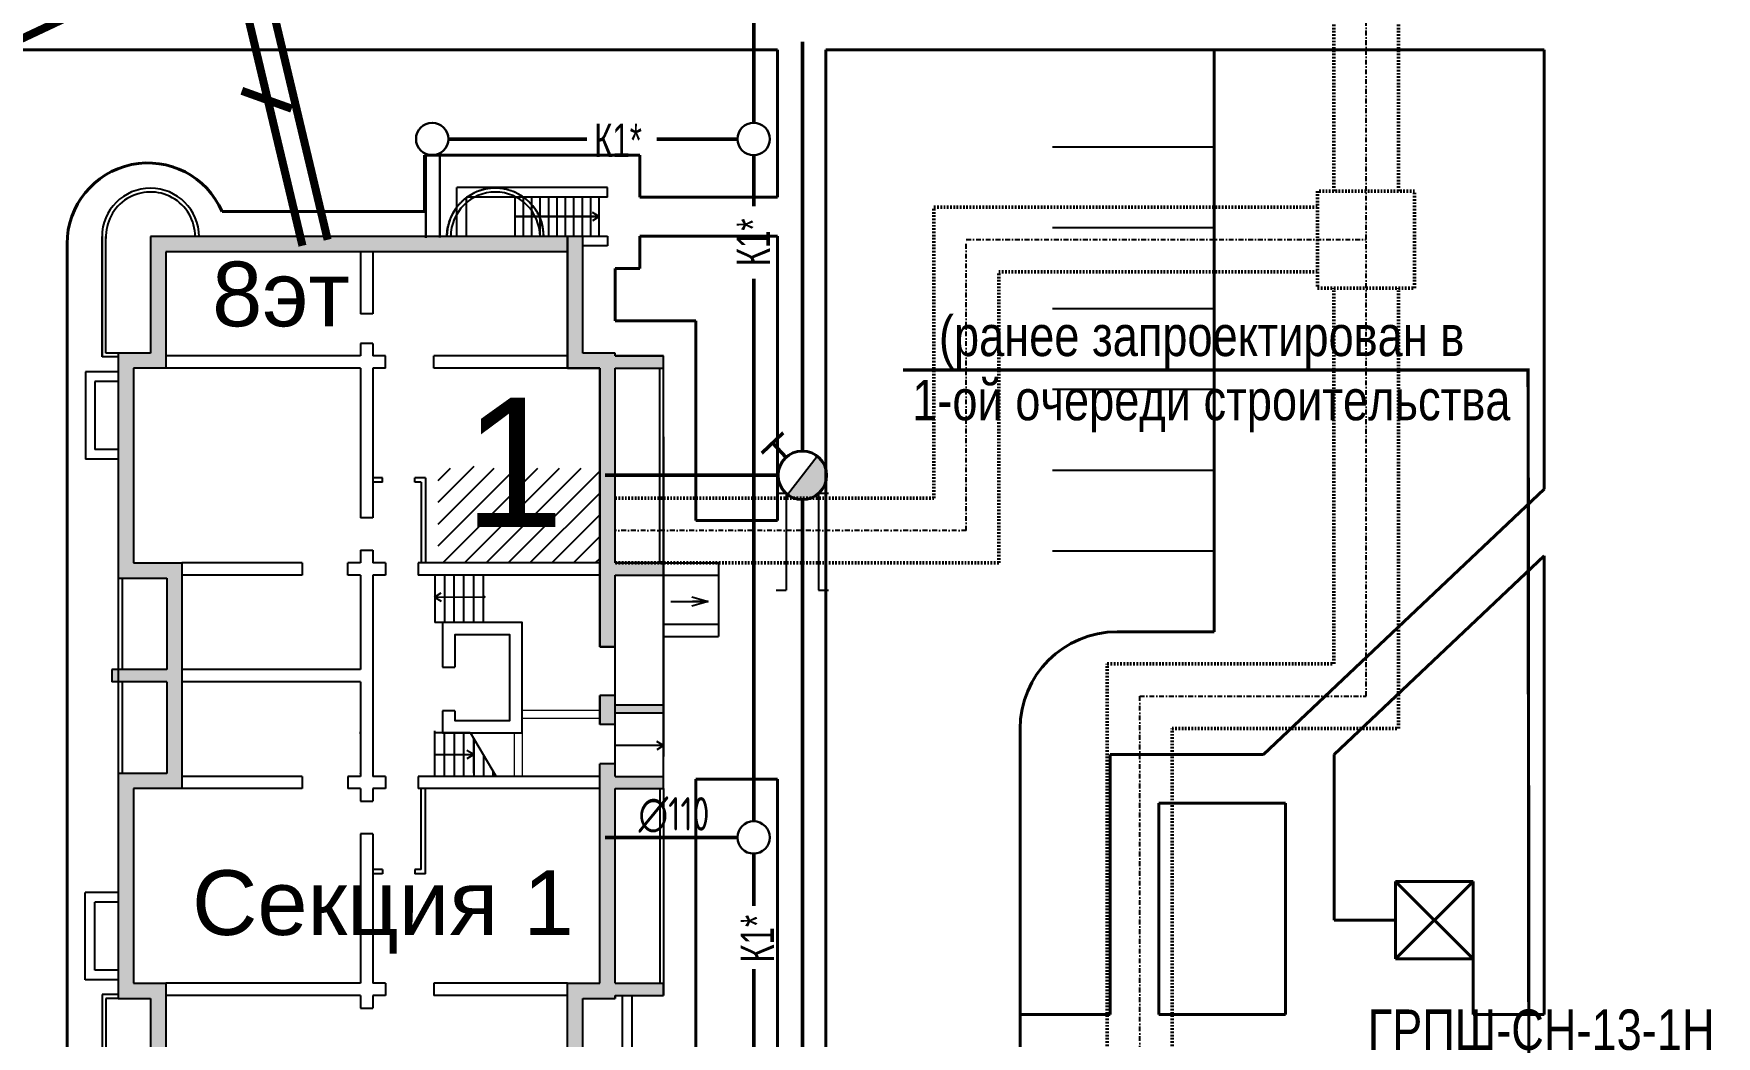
# Model space of a CAD drawing. Header units: millimetres. Extents: x 1819 to 103850, y 69161 to 132521.
# Drawn here: x 19460 to 29863, y 110574 to 116776 of the extents above; entities that cross this region are included whole.
import ezdxf

# ---------------------------------------------------------------- set-up
doc = ezdxf.new("R2010")
doc.units = ezdxf.units.MM
for name, pattern in [('DASHED', [0.75, 0.5, -0.25]), ('KL', [4, 2, -2]), ('PKP', [12, 6, -3, 0, -3])]:
    doc.linetypes.add(name, pattern=pattern)
for name, color, linetype in [('A3-05', 2, 'Continuous'), ('ГСН', 2, 'Continuous'), ('Картограмма', 104, 'Continuous'), ('ЛИНИЯ', 7, 'Continuous'), ('Покрытия', 13, 'Continuous'), ('СТЕНЫ', 7, 'Continuous'), ('СЪЕМКА', 46, 'Continuous'), ('ТС', 1, 'Continuous')]:
    doc.layers.add(name, color=color, linetype=linetype)
for name, color, linetype, lineweight in [('В1', 140, 'Continuous', 80), ('К1', 1, 'Continuous', 60), ('К2', 54, 'Continuous', 60)]:
    doc.layers.add(name, color=color, linetype=linetype, lineweight=lineweight)
doc.styles.add('20 RUSS', font='romans.shx', dxfattribs={"width": 0.7, "height": 200})
doc.styles.add('SPEC', font='RUSS.shx', dxfattribs={"width": 0.7})
doc.styles.get("Standard").update_dxf_attribs({"font": 'txt.shx', "width": 0.8})
doc.styles.add('ZAGOL', font='arial.ttf', dxfattribs={"width": 1.2})
doc.styles.add('СГЕНЕРИР_СТИЛЬ_3', font='arial.ttf')
doc.linetypes.add('oIo_LINE', pattern='A,2.5,-0.25,[133,ltypeshp.shx,S=0.1,R=0,X=-0.1,Y=0.3],-0.2,[130,ltypeshp.shx,S=0.5,R=-25,X=0,Y=0],-0.2,[133,ltypeshp.shx,S=0.1,R=0,X=-0.1,Y=-0.3],-0.25', length=3.4)
doc.linetypes.add('Provod_pr', pattern='A,15,-1.5,["/",Standard,S=2.5,R=0,X=-0.75,Y=-1.25],-1.5', length=18)
picture_1 = doc.add_image_def('image1.tif', size_in_pixel=(4134, 3602))

# ---------------------------------------------------------------- blocks, each defined once
blk = doc.blocks.new('A$C29CF4449')
at = {"layer": 'К1', "ltscale": 100}
h = blk.add_hatch(color=18, dxfattribs=at)
h.set_gradient(color2=(0, 0, 0), one_color=1, name='INVCYLINDER')
h.paths.add_polyline_path([(-92, -118, 0.625202), (150, 0, 0.230616), (92, 118)])
at = {"layer": 'В1', "lineweight": 40, "ltscale": 0.5}
blk.add_circle((0, 0), 150, dxfattribs=at)
at = {"layer": 'К1', "color": 0, "lineweight": 25, "ltscale": 100}
blk.add_line((-92, -118), (92, 118), dxfattribs=at)

msp = doc.modelspace()

# ---------------------------------------------------------------- hatches: boundary and pattern name
at = {"layer": 'СТЕНЫ', "linetype": 'Continuous'}
for points in [[(20282.61, 113408.38), (20282.61, 112842.38), (19942.61, 112842.38), (19942.61, 112766.38), (20282.61, 112766.38), (20282.61, 112200.38), (19982.61, 112200.38), (19982.61, 112106.38), (20376.61, 112106.38), (20376.61, 112278.38), (20376.61, 113502.38), (20076.61, 113502.38), (20076.61, 114706.38), (20276.61, 114706.38), (20276.61, 114878.38), (20276.61, 115426.38), (20894.95, 115426.38), (20894.95, 115520.38), (20182.61, 115520.38), (20182.61, 114800.38), (19982.61, 114800.38), (19982.61, 113408.38)], [(22760.61, 115426.38), (22760.61, 115520.38), (20894.95, 115520.38), (20894.95, 115426.38)], [(23054.61, 112984.38), (23054.61, 113426.38), (23354.61, 113428.38), (23354.61, 113502.38), (23054.61, 113502.38), (23054.61, 114706.38), (23354.61, 114706.38), (23354.61, 114782.38), (23054.61, 114782.38), (23054.61, 114800.38), (22854.61, 114800.38), (22854.61, 115520.38), (22760.61, 115520.38), (22760.61, 115426.38), (22760.61, 114706.38), (22960.61, 114706.38), (22960.61, 112984.38)], [(20276.61, 109386.38), (20276.61, 110582.38), (20276.61, 110902.38), (20076.61, 110902.38), (20076.61, 112106.38), (19982.61, 112106.38), (19982.61, 110808.38), (20182.61, 110808.38), (20182.61, 110182.38), (19882.61, 110182.38), (19882.61, 110106.38), (20182.61, 110106.38), (20182.61, 109480.38), (19982.61, 109480.38), (19982.61, 108088.38), (20282.61, 108088.38), (20282.61, 106880.38), (19982.61, 106880.38), (19982.61, 105488.38), (20182.61, 105488.38), (20182.61, 104768.38), (22854.61, 104768.38), (22854.61, 105488.38), (23054.61, 105488.38), (23054.61, 105506.38), (23354.61, 105506.38), (23354.61, 105582.38), (23054.61, 105582.38), (23054.61, 106786.38), (23354.61, 106786.38), (23354.61, 106862.38), (23054.61, 106862.38), (23054.61, 106940.38), (22960.61, 106940.38), (22960.61, 105582.38), (22760.61, 105582.38), (22760.61, 104862.38), (22280.61, 104862.38), (20276.61, 104862.38), (20276.61, 105262.38), (20276.61, 105582.38), (20076.61, 105582.38), (20076.61, 106786.38), (20103.61, 106786.38), (20376.61, 106786.38), (20376.61, 108010.38), (20376.61, 108182.38), (20255.61, 108182.38), (20076.61, 108182.38), (20076.61, 109386.38)]]:
    msp.add_hatch(color=244, dxfattribs=at).paths.add_polyline_path(points)
h = msp.add_hatch(color=244, dxfattribs=at)
h.paths.add_polyline_path([(22960.61, 109386.38), (22960.61, 107664.38), (23054.61, 107664.38), (23054.61, 108106.38), (23054.61, 109386.38), (23354.61, 109386.38), (23354.61, 109462.38), (23054.61, 109462.38), (23054.61, 109480.38), (22854.61, 109480.38), (22854.61, 110808.38), (23054.61, 110808.38), (23054.61, 110826.38), (23354.61, 110826.38), (23354.61, 110902.38), (23054.61, 110902.38), (23054.61, 112106.38), (23354.61, 112106.38), (23354.61, 112182.38), (23074.61, 112182.38), (23054.61, 112182.38), (23054.61, 112260.38), (22960.61, 112260.38), (22960.61, 110902.38), (22760.61, 110902.38), (22760.61, 109386.38)])
h.paths.add_polyline_path([(23354.61, 108106.38), (23354.61, 108182.38), (23054.61, 108182.38), (23054.61, 108106.38)], flags=17)
h.paths.add_polyline_path([(23354.61, 112574.38), (23354.61, 112624.38), (23054.61, 112624.38), (23054.61, 112574.38)])
h.paths.add_polyline_path([(23054.61, 112502.38), (23054.61, 112682.38), (22960.61, 112682.38), (22960.61, 112502.38)])
at = {"layer": 'ТС'}
h = msp.add_hatch(dxfattribs=at)
h.set_pattern_fill('ANSI31', color=256, scale=30, style=0)
h.set_pattern_definition([(45, (-852476.14, 1172171.73), (-67.351921, 67.351921), [])])
h.paths.add_polyline_path([(22960.61, 113870.38), (22960.61, 114089.24), (22263.16, 114089.24), (22263.16, 114101.1), (22063.5, 114101.1), (22063.5, 114089.24), (21960.71, 114089.24), (21960.71, 113502.38), (22960.61, 113502.38)])

# ---------------------------------------------------------------- linework, layer by layer
at = {"linetype": 'Provod_pr', "ltscale": 0.05}
msp.add_line((21121.96, 115464.27), (20679.92, 117323.74), dxfattribs=at)
at = {"linetype": 'oIo_LINE', "lineweight": 50, "ltscale": 20, "const_width": 50}
msp.add_lwpolyline([(20679.92, 117323.74), (21121.96, 115464.27)], dxfattribs=at)
at = {"layer": 'A3-05', "color": 7}
for p, q in [((20182.61, 115520.38), (20182.61, 114800.38)), ((22854.61, 115520.38), (20182.61, 115520.38)), ((22854.61, 114800.38), (22854.61, 115520.38)), ((20182.61, 114800.38), (19982.61, 114800.38)), ((19982.61, 114800.38), (19982.61, 113408.38)), ((23054.61, 114800.38), (22854.61, 114800.38))]:
    msp.add_line(p, q, dxfattribs=at)
at = {"layer": 'В1', "lineweight": 50, "ltscale": 20}
for p, q in [((24212.61, 114194.26), (24212.61, 116726.11)), ((23961.64, 114181.84), (24093.12, 114306.86)), ((24027.38, 114244.35), (24111.92, 114155.44)), ((24062.61, 114044.26), (22992.61, 114044.26)), ((24212.61, 108874.26), (24212.61, 113894.26))]:
    msp.add_line(p, q, dxfattribs=at)
at = {"layer": 'В1', "lineweight": 25, "ltscale": 20}
for p, q in [((24050.63, 113933.98), (24112.61, 113933.98)), ((24112.61, 113933.98), (24112.61, 113333.98)), ((24112.61, 113933.98), (24112.61, 113333.98)), ((24312.61, 113933.98), (24312.61, 113333.98)), ((24312.61, 113933.98), (24312.61, 113333.98)), ((24312.61, 113933.98), (24374.59, 113933.98)), ((24050.63, 113333.98), (24112.61, 113333.98)), ((24050.63, 113333.98), (24112.61, 113333.98)), ((24312.61, 113333.98), (24374.59, 113333.98)), ((24312.61, 113333.98), (24374.59, 113333.98))]:
    msp.add_line(p, q, dxfattribs=at)
at = {"layer": 'ГСН', "color": 3, "const_width": 20}
msp.add_lwpolyline([(28704.41, 110229.65), (28699.57, 114695.59), (24833.86, 114695.59)], dxfattribs=at)
at = {"layer": 'К2', "lineweight": 50, "ltscale": 20}
for p, q in [((23912.61, 116224.37), (23912.61, 119778.52)), ((22023.94, 116124.38), (22880.08, 116124.38)), ((23312.02, 116124.38), (23811.2, 116124.38)), ((23912.61, 115709.21), (23912.61, 116024.39)), ((23912.61, 114128.21), (23912.61, 115259.66)), ((23912.61, 111904.37), (23912.61, 114128.21)), ((23811.2, 111804.38), (22992.61, 111804.38)), ((23912.61, 111382.49), (23912.61, 111704.39)), ((23912.61, 108650.65), (23912.61, 110990.57))]:
    msp.add_line(p, q, dxfattribs=at)
at = {"layer": 'К2', "lineweight": 30, "ltscale": 20}
for p, q in [((21884.25, 116032.6), (21884.25, 115512.9)), ((21971.46, 116036.39), (21971.46, 115514.64))]:
    msp.add_line(p, q, dxfattribs=at)
for centre in [(21923.94, 116124.38), (23911.2, 116124.38), (23911.2, 111804.38)]:
    msp.add_circle(centre, 100, dxfattribs=at)
at = {"layer": 'Картограмма', "color": 22}
for p, q in [((23558.67, 116676.38), (23603.33, 116676.38)), ((24358.76, 116176.38), (24358.76, 113996.49)), ((23558.67, 115764.38), (23603.33, 115764.38)), ((23558.67, 115764.38), (23603.33, 115764.38)), ((23558.67, 115524.38), (23603.33, 115524.38)), ((23558.67, 115524.38), (23603.33, 115524.38)), ((23354.61, 114282.38), (23354.61, 112305.02)), ((23554.61, 114264.01), (23554.61, 114296.49)), ((24058.67, 114264.01), (24058.67, 114296.49)), ((24058.67, 114264.01), (24058.67, 114296.49)), ((24358.76, 114258.38), (24358.76, 112305.02)), ((24358.76, 114258.38), (24358.76, 112305.02)), ((24054.61, 113764.01), (23903.33, 113764.01)), ((19982.61, 112908.38), (19982.61, 111659.75)), ((25558.76, 111976.38), (25558.76, 112305.02)), ((25558.76, 111976.38), (25558.76, 112305.02)), ((24054.61, 112164.38), (23960.76, 112164.38))]:
    msp.add_line(p, q, dxfattribs=at)
at = {"layer": 'ЛИНИЯ', "lineweight": 40}
for p, q in [((24058.67, 116676.38), (18867.76, 116676.38)), ((24058.67, 116676.38), (24058.67, 115764.38)), ((24358.76, 114758.38), (24358.76, 116676.38)), ((28798.14, 116676.38), (24358.76, 116676.38)), ((26758.76, 113076.38), (26758.76, 116676.38)), ((28798.14, 113958.57), (28798.14, 116676.38)), ((21876.61, 115676.38), (21876.61, 116024.38)), ((21876.61, 116024.38), (23208.61, 116024.38)), ((23208.61, 116024.38), (23208.61, 115764.38)), ((24358.76, 104768.38), (24358.76, 116076.38)), ((23208.61, 115764.38), (24058.67, 115764.38)), ((20625.01, 115676.38), (21876.61, 115676.38)), ((23208.61, 115524.38), (24058.67, 115524.38)), ((23208.61, 115524.38), (23208.61, 115324.38)), ((24058.67, 115524.38), (24058.67, 113764.01)), ((19666.76, 115476.38), (19666.76, 104768.38)), ((23054.61, 115324.38), (23054.61, 115000.38)), ((23054.61, 115324.38), (23208.61, 115324.38)), ((23054.61, 115324.38), (23054.61, 115000.38)), ((23054.61, 115000.38), (23554.61, 115000.38)), ((23554.61, 115000.38), (23554.61, 113764.01)), ((27063.76, 112316.74), (28798.14, 113958.57)), ((23554.61, 113764.01), (24058.67, 113764.01)), ((27500.15, 112316.74), (28798.14, 113545.47)), ((28798.14, 110709.88), (28798.14, 113545.47)), ((26158.76, 113076.38), (26758.76, 113076.38)), ((25558.76, 105368.38), (25558.76, 112476.38)), ((26116.45, 110709.88), (26116.45, 112316.74)), ((27063.76, 112316.74), (26116.45, 112316.74)), ((27500.15, 112316.74), (27500.15, 111292.86)), ((23554.61, 112164.38), (24058.67, 112164.38)), ((23554.61, 112164.38), (23554.61, 109962.38)), ((24058.67, 112164.38), (24058.67, 109962.38)), ((24358.76, 108080.38), (24358.76, 112164.38)), ((26416.45, 110709.88), (26416.45, 112016.74)), ((27199.18, 112016.74), (26416.45, 112016.74)), ((27199.18, 110709.88), (27199.18, 112016.74)), ((27879.88, 111532.86), (27879.88, 111052.86)), ((27879.88, 111532.86), (28359.88, 111532.86)), ((27879.88, 111532.86), (28359.88, 111052.86)), ((28359.88, 111532.86), (27879.88, 111052.86)), ((28359.88, 111532.86), (28359.88, 111052.86)), ((27879.88, 111292.86), (27500.15, 111292.86)), ((27879.88, 111052.86), (28359.88, 111052.86)), ((28359.88, 110709.88), (28359.88, 111052.86)), ((25558.76, 105368.38), (25558.76, 110930.68)), ((26116.45, 110709.88), (25558.76, 110709.88)), ((27199.18, 110709.88), (26416.45, 110709.88)), ((28798.14, 110709.88), (28359.88, 110709.88))]:
    msp.add_line(p, q, dxfattribs=at)
at = {"layer": 'ЛИНИЯ'}
for p, q in [((25758.76, 116076.38), (26758.76, 116076.38)), ((25758.76, 115576.38), (26758.76, 115576.38)), ((25758.76, 115076.38), (26758.76, 115076.38)), ((25758.76, 114576.38), (26758.76, 114576.38)), ((25758.76, 114076.38), (26758.76, 114076.38)), ((25758.76, 113576.38), (26758.76, 113576.38)), ((26758.76, 113076.38), (26158.76, 113076.38))]:
    msp.add_line(p, q, dxfattribs=at)
at = {"layer": 'ЛИНИЯ', "lineweight": 40}
for centre, radius, start in [((20166.76, 115476.38), 500, 23.578178), ((26158.76, 112476.38), 600, 90)]:
    msp.add_arc(centre, radius, start, 180, dxfattribs=at)
at = {"layer": 'Покрытия'}
for p, q in [((23529.99, 113293.1), (23630.08, 113263.51)), ((23398.89, 113263.51), (23630.08, 113263.51)), ((23630.08, 113263.51), (23529.99, 113234.75)), ((23630.08, 113263.51), (23534.22, 113263.51))]:
    msp.add_line(p, q, dxfattribs=at)
at = {"layer": 'СТЕНЫ', "color": 244}
for p, q in [((23008.61, 115824.38), (22076.61, 115824.38)), ((22076.61, 115520.38, 153.52), (22076.61, 115824.38, -37.75)), ((23008.61, 115764.38), (23008.61, 115824.38)), ((23008.61, 115764.38), (22136.61, 115764.38)), ((22136.61, 115520.38, 153.52), (22136.61, 115764.38)), ((22436.61, 115524.38), (22436.61, 115764.38)), ((22488.61, 115524.38), (22488.61, 115764.38)), ((22540.61, 115524.38), (22540.61, 115764.38)), ((22592.61, 115524.38), (22592.61, 115764.38)), ((22644.61, 115524.38), (22644.61, 115764.38)), ((22696.61, 115524.38), (22696.61, 115764.38)), ((22748.61, 115524.38), (22748.61, 115764.38)), ((22800.61, 115524.38), (22800.61, 115764.38)), ((22852.61, 115524.38), (22852.61, 115764.38)), ((22904.61, 115524.38), (22904.61, 115764.38)), ((22956.61, 115524.38), (22956.61, 115764.38)), ((22956.61, 115644.38), (22436.61, 115644.38)), ((22436.61, 115644.38), (22956.61, 115644.38)), ((22956.61, 115644.38), (22914.98, 115670.21)), ((22956.61, 115644.38), (22914.98, 115618.55)), ((19882.61, 115520.38), (19882.61, 114782.38)), ((19882.61, 114776.38), (19882.61, 115520.38)), ((19906.61, 114800.38), (19906.61, 115520.38)), ((20182.61, 115520.38), (20182.61, 114800.38)), ((22854.61, 115520.38), (20182.61, 115520.38)), ((22760.61, 114706.38), (22760.61, 115520.38)), ((22854.61, 114800.38), (22854.61, 115520.38)), ((22858.61, 115524.38), (23008.61, 115524.38)), ((23008.61, 115524.38), (23008.61, 115464.38)), ((20276.61, 115426.38), (20276.61, 114706.38)), ((22760.61, 115426.38), (20276.61, 115426.38)), ((21480.61, 115426.38), (21480.61, 115042.38)), ((21556.61, 115426.38), (21556.61, 115042.38)), ((23008.61, 115464.38), (22854.61, 115464.38)), ((21556.61, 115042.38), (21480.61, 115042.38)), ((20276.61, 114878.38), (20276.61, 114706.38)), ((21556.61, 114860.38), (21480.61, 114860.38)), ((21480.61, 114860.38), (21480.61, 114782.38)), ((21556.61, 114860.38), (21556.61, 114782.38)), ((19982.61, 114776.38), (19882.61, 114776.38)), ((19982.61, 114800.38), (19906.61, 114800.38)), ((20182.61, 114800.38), (19982.61, 114800.38)), ((19982.61, 114800.38), (19982.61, 113408.38)), ((21480.61, 114782.38), (20276.61, 114782.38)), ((21634.61, 114782.38), (21556.61, 114782.38)), ((21634.61, 114706.38), (21634.61, 114782.38)), ((22760.61, 114782.38), (21934.61, 114782.38)), ((21934.61, 114706.38), (21934.61, 114782.38)), ((23054.61, 114800.38), (22854.61, 114800.38)), ((23054.61, 114782.38), (23054.61, 114800.38)), ((23054.61, 114782.38), (23054.61, 114800.38)), ((23054.61, 114782.38), (23354.61, 114782.38)), ((19780.61, 114684.38, 180), (19780.61, 114144.38, 180)), ((19978.61, 114684.38, 180), (19780.61, 114684.38, 180)), ((20276.61, 114706.38), (20076.61, 114706.38)), ((20076.61, 114706.38), (20076.61, 113502.38)), ((21480.61, 114706.38), (20276.61, 114706.38)), ((21480.61, 114706.38), (21480.61, 113782.38)), ((21634.61, 114706.38), (21556.61, 114706.38)), ((21556.61, 114706.38), (21556.61, 113782.38)), ((22760.61, 114706.38), (21934.61, 114706.38)), ((22960.61, 114706.38), (22760.61, 114706.38)), ((22960.61, 113658.38, 180), (22960.61, 114706.38)), ((23054.61, 113502.38), (23054.61, 114706.38)), ((23054.61, 114706.38), (23354.61, 114706.38)), ((23330.61, 113502.38), (23330.61, 114706.38)), ((23354.61, 113502.38), (23354.61, 114706.38)), ((19838.61, 114624.38, 180), (19838.61, 114204.38, 180)), ((19978.61, 114624.38, 180), (19838.61, 114624.38, 180)), ((19980.61, 114144.38, 180), (19780.61, 114144.38, 180)), ((19980.61, 114204.38, 180), (19838.61, 114204.38, 180)), ((21616.61, 114028.38), (21556.61, 114028.38)), ((21616.61, 114002.38), (21616.61, 114028.38)), ((21616.61, 114002.38), (21616.61, 114028.38)), ((21816.61, 114002.38), (21816.61, 114028.38)), ((21882.61, 114028.38), (21816.61, 114028.38)), ((21816.61, 114002.38), (21816.61, 114028.38)), ((21882.61, 114028.38), (21816.61, 114028.38)), ((21882.61, 114028.38), (21882.61, 113502.38)), ((21616.61, 114002.38), (21556.61, 114002.38)), ((21856.61, 114002.38), (21816.61, 114002.38)), ((21856.61, 114002.38), (21816.61, 114002.38)), ((21856.61, 114002.38), (21856.61, 113502.38)), ((22960.61, 112984.38), (22960.61, 113870.38)), ((21556.61, 113782.38), (21480.61, 113782.38)), ((21556.61, 113782.38), (21480.61, 113782.38)), ((20076.61, 113502.38), (20103.61, 113502.38)), ((20076.61, 113502.38), (20376.61, 113502.38)), ((20376.61, 113502.38), (20376.61, 112106.38)), ((21120.61, 113502.38), (20376.61, 113502.38)), ((21480.61, 113502.38), (21402.61, 113502.38)), ((21402.61, 113426.38), (21402.61, 113502.38)), ((21480.61, 113580.38), (21480.61, 113502.38)), ((21480.61, 113580.38), (21556.61, 113580.38)), ((21480.61, 113580.38), (21556.61, 113580.38)), ((21556.61, 113580.38), (21556.61, 113502.38)), ((21634.61, 113502.38), (21556.61, 113502.38)), ((21634.61, 113502.38), (21634.61, 113426.38)), ((22960.61, 113502.38), (21836.61, 113502.38)), ((21836.61, 113502.38), (21836.61, 113426.38)), ((23054.61, 113502.38), (23354.61, 113502.38)), ((23054.61, 113502.38), (23354.61, 113502.38)), ((23354.58, 113503.35), (23694.55, 113503.35)), ((23354.61, 113502.38), (23354.61, 113426.38)), ((23354.61, 113502.38), (23354.61, 113426.38)), ((23694.55, 113503.35), (23694.55, 113048.17)), ((19982.61, 113408.38), (20282.61, 113408.38)), ((19982.61, 113408.38), (19982.61, 112842.38)), ((20006.61, 113408.38), (20006.61, 112842.38)), ((20282.61, 113408.38), (20282.61, 112842.38)), ((21120.61, 113426.38), (20376.61, 113426.38)), ((21480.61, 113426.38), (21402.61, 113426.38)), ((21480.61, 113426.38), (21480.61, 112842.38)), ((21556.61, 113426.38), (21556.61, 112182.38)), ((21634.61, 113426.38), (21556.61, 113426.38)), ((22960.61, 113426.38), (21836.61, 113426.38)), ((21940.61, 113426.38), (21940.61, 113134.38)), ((22000.61, 113426.38), (22000.61, 113134.38)), ((22060.61, 113134.38), (22060.61, 113426.38)), ((22120.61, 113134.38), (22120.61, 113426.38)), ((22180.61, 113134.38), (22180.61, 113426.38)), ((22240.61, 113134.38), (22240.61, 113426.38)), ((23054.61, 112182.38), (23054.61, 113426.38)), ((23054.61, 113426.38), (23354.61, 113426.38)), ((23074.61, 113426.38), (23354.61, 113426.38)), ((23354.58, 113426.38), (23694.55, 113426.38)), ((23354.61, 112626.38), (23354.61, 113428.38)), ((21938.37, 113291.38), (21980.01, 113317.21)), ((21938.37, 113291.38), (22242.21, 113292.11)), ((21938.37, 113291.38), (21980.01, 113265.55)), ((21988.61, 113134.38), (21940.61, 113134.38)), ((23354.58, 113124.38), (23694.55, 113124.38)), ((23054.61, 112984.38), (22960.61, 112984.38)), ((23354.58, 113048.17), (23694.55, 113048.17)), ((19942.61, 112842.38), (19942.61, 112766.38)), ((20282.61, 112842.38), (19942.61, 112842.38)), ((21480.61, 112842.38), (20376.61, 112842.38)), ((20282.61, 112766.38), (19942.61, 112766.38)), ((19982.61, 112766.38), (19982.61, 112200.38)), ((20006.61, 112766.38), (20006.61, 112200.38)), ((20282.61, 112766.38), (20282.61, 112200.38)), ((21480.61, 112766.38), (20376.61, 112766.38)), ((21480.61, 112766.38), (21480.61, 112182.38)), ((22960.61, 112502.38), (22960.61, 112682.38)), ((22960.61, 112682.38), (22960.61, 112502.38)), ((23054.61, 112682.38), (22960.61, 112682.38)), ((23054.61, 112624.38), (23354.61, 112624.38)), ((23054.61, 112574.38), (23354.61, 112574.38)), ((23064.61, 112574.38), (23354.61, 112574.38)), ((23354.61, 112182.38), (23354.61, 112624.38)), ((21940.61, 112442.38), (21940.61, 112463.38)), ((23054.61, 112502.38), (22960.61, 112502.38)), ((21480.61, 112458.38), (21480.61, 112446.38)), ((21480.61, 112446.38), (21480.61, 112458.38)), ((22000.61, 112182.38), (22000.61, 112453.38)), ((22060.61, 112453.38), (22060.61, 112182.38)), ((22120.61, 112182.38), (22120.61, 112453.38)), ((22180.61, 112202.38), (22180.61, 112416.77)), ((22180.61, 112416.77), (22180.61, 112182.38)), ((23354.61, 112372.38), (23054.61, 112372.38)), ((23354.61, 112372.38), (23312.98, 112398.21)), ((23354.61, 112372.38), (23312.98, 112346.55)), ((20376.61, 112278.38), (20376.61, 112106.38)), ((21940.61, 112317.38), (22180.61, 112317.38)), ((22180.61, 112317.38), (22138.98, 112343.21)), ((22180.61, 112317.38), (22138.98, 112291.55)), ((22240.61, 112315.79), (22240.61, 112182.38)), ((22960.61, 110902.38), (22960.61, 112260.38)), ((23054.61, 112260.38), (22960.61, 112260.38)), ((20282.61, 112200.38), (19982.61, 112200.38)), ((19982.61, 112200.38), (19982.61, 110808.38)), ((21120.61, 112182.38), (20376.61, 112182.38)), ((21402.61, 112182.38), (21402.61, 112106.38)), ((21480.61, 112182.38), (21402.61, 112182.38)), ((21480.61, 112198.38), (21480.61, 112200.38)), ((21634.61, 112182.38), (21556.61, 112182.38)), ((21634.61, 112182.38), (21634.61, 112106.38)), ((22960.61, 112182.38), (21836.61, 112182.38)), ((21836.61, 112182.38), (21836.61, 112106.38)), ((22300.61, 112182.38), (22300.61, 112214.82)), ((23054.61, 112182.38), (23354.61, 112182.38)), ((23074.61, 112182.38), (23354.61, 112182.38)), ((23354.61, 112106.38), (23354.61, 112182.38)), ((23354.61, 112106.38), (23354.61, 112182.38)), ((20376.61, 112106.38), (20076.61, 112106.38)), ((20103.61, 112106.38), (20076.61, 112106.38)), ((20076.61, 112106.38), (20076.61, 110902.38)), ((21120.61, 112106.38), (20376.61, 112106.38)), ((21480.61, 112106.38), (21402.61, 112106.38)), ((21480.61, 112106.38), (21480.61, 112028.38)), ((21556.61, 112106.38), (21556.61, 112028.38)), ((21634.61, 112106.38), (21556.61, 112106.38)), ((22960.61, 112106.38), (21836.61, 112106.38)), ((21856.61, 111606.38), (21856.61, 112106.38)), ((21882.61, 111580.38), (21882.61, 112106.38)), ((23054.61, 110902.38), (23054.61, 112106.38)), ((23054.61, 112106.38), (23354.61, 112106.38)), ((23054.61, 112106.38), (23354.61, 112106.38)), ((23330.61, 112106.38), (23330.61, 110902.38)), ((23354.61, 112106.38), (23354.61, 110902.38)), ((21480.61, 112028.38), (21556.61, 112028.38)), ((21480.61, 111826.38), (21480.61, 110902.38)), ((21556.61, 111826.38), (21480.61, 111826.38)), ((21556.61, 111826.38), (21556.61, 110902.38)), ((21616.61, 111606.38), (21556.61, 111606.38)), ((21616.61, 111580.38), (21556.61, 111580.38)), ((21616.61, 111606.38), (21616.61, 111580.38)), ((21816.61, 111606.38), (21816.61, 111580.38)), ((21856.61, 111606.38), (21816.61, 111606.38)), ((21882.61, 111580.38), (21816.61, 111580.38)), ((19778.61, 110924.38, 180), (19778.61, 111464.38, 180)), ((19980.61, 111464.38, 180), (19778.61, 111464.38, 180)), ((19838.61, 110984.38, 180), (19838.61, 111404.38, 180)), ((19980.61, 111404.38, 180), (19838.61, 111404.38, 180)), ((19978.61, 110924.38, 180), (19778.61, 110924.38, 180)), ((19978.61, 110984.38, 180), (19838.61, 110984.38, 180)), ((20076.61, 110902.38), (20276.61, 110902.38)), ((20276.61, 110902.38), (20276.61, 110582.38)), ((21480.61, 110902.38), (20276.61, 110902.38)), ((21634.61, 110902.38), (21556.61, 110902.38)), ((21634.61, 110902.38), (21634.61, 110826.38)), ((21934.61, 110902.38), (21934.61, 110826.38)), ((22760.61, 110902.38), (21934.61, 110902.38)), ((22760.61, 109386.38), (22760.61, 110902.38)), ((22760.61, 110902.38), (22960.61, 110902.38)), ((23054.61, 110902.38), (23354.61, 110902.38)), ((23054.61, 110902.38), (23354.61, 110902.38)), ((23354.61, 110826.38), (23354.61, 110902.38)), ((19882.61, 110832.38), (19882.61, 110182.38)), ((19982.61, 110832.38), (19882.61, 110832.38)), ((19906.61, 110808.38), (19906.61, 110182.38)), ((19982.61, 110808.38), (19906.61, 110808.38)), ((19982.61, 110808.38), (20182.61, 110808.38)), ((20182.61, 110808.38), (20182.61, 110182.38)), ((21480.61, 110826.38), (20276.61, 110826.38)), ((21480.61, 110826.38), (21480.61, 110748.38)), ((21556.61, 110826.38), (21556.61, 110748.38)), ((21634.61, 110826.38), (21556.61, 110826.38)), ((22760.61, 110826.38), (21934.61, 110826.38)), ((22854.61, 109480.38), (22854.61, 110808.38)), ((22854.61, 110808.38), (23054.61, 110808.38)), ((23054.61, 110808.38), (23054.61, 110826.38)), ((23054.61, 110808.38), (23054.61, 110826.38)), ((23054.61, 110826.38), (23054.61, 110808.38)), ((23054.61, 110826.38), (23354.61, 110826.38)), ((23054.61, 110826.38), (23054.61, 110808.38)), ((23054.61, 110826.38), (23354.61, 110826.38)), ((23098.61, 110826.38), (23098.61, 109462.38)), ((23158.61, 110826.38), (23158.61, 109762.38)), ((21480.61, 110748.38), (21556.61, 110748.38)), ((20276.61, 110582.38), (20276.61, 109386.38))]:
    msp.add_line(p, q, dxfattribs=at)
at = {"layer": 'СТЕНЫ', "color": 244, "linetype": 'Continuous'}
for p, q in [((22760.61, 115520.38), (22760.61, 114706.38)), ((22854.61, 115520.38), (22760.61, 115520.38)), ((22760.61, 115520.38), (22760.61, 115426.38)), ((22854.61, 114800.38), (22854.61, 115520.38)), ((23054.61, 114800.38), (22854.61, 114800.38)), ((23054.61, 114782.38), (23054.61, 114800.38)), ((23354.61, 114782.38), (23054.61, 114782.38)), ((23354.61, 114706.38), (23354.61, 114782.38)), ((23354.61, 114706.38), (23354.61, 114782.38)), ((22760.61, 114706.38), (22960.61, 114706.38)), ((22960.61, 114706.38), (22960.61, 112984.38)), ((23054.61, 113502.38), (23054.61, 114706.38)), ((23054.61, 114706.38), (23354.61, 114706.38)), ((21120.61, 113502.38), (21120.61, 113426.38)), ((23354.61, 113502.38), (23054.61, 113502.38)), ((23354.61, 113428.38), (23354.61, 113502.38)), ((23054.61, 113426.38), (23354.61, 113428.38)), ((23054.61, 112984.38), (23054.61, 113426.38)), ((22960.61, 112984.38), (23054.61, 112984.38)), ((21120.61, 112182.38), (21120.61, 112106.38)), ((23354.61, 110902.38), (23354.61, 110826.38))]:
    msp.add_line(p, q, dxfattribs=at)
at = {"layer": 'СТЕНЫ', "color": 244, "linetype": 'KL'}
msp.add_line((19982.61, 114776.38), (19882.61, 114776.38), dxfattribs=at)
at = {"layer": 'СТЕНЫ', "color": 244, "linetype": 'Continuous', "lineweight": 15}
for p, q in [((22169.61, 113502.38, -151), (22158.61, 113502.38, -151)), ((22169.61, 113502.38, -151), (22158.61, 113502.38, -151)), ((22169.61, 113502.38, -151), (22218.61, 113502.38, -151)), ((22218.61, 113502.38, -302), (22169.61, 113502.38, -302)), ((21169.61, 112766.38, -151), (21120.61, 112766.38, -151)), ((21120.61, 112766.38, -302), (21169.61, 112766.38, -302)), ((21169.61, 112766.38, -151), (21180.61, 112766.38, -151)), ((21169.61, 112766.38, -151), (21180.61, 112766.38, -151))]:
    msp.add_line(p, q, dxfattribs=at)
at = {"layer": 'СТЕНЫ', "color": 22}
for p, q in [((27657.01, 112878.34), (28046.87, 113247.39)), ((27863.25, 112660.47), (28253.11, 113029.53)), ((25558.76, 111209.88), (25558.76, 111868.71)), ((26116.45, 111209.88), (26116.45, 111868.71)), ((26116.45, 111209.88), (26116.45, 111868.71)), ((27500.15, 111792.86), (27500.15, 111868.71)), ((26416.45, 111516.74), (26416.45, 111568.71)), ((26416.45, 111516.74), (26416.45, 111568.71)), ((27199.18, 111516.74), (27199.18, 111568.71)), ((27199.18, 111516.74), (27199.18, 111568.71))]:
    msp.add_line(p, q, dxfattribs=at)
at = {"layer": 'СТЕНЫ', "color": 244, "linetype": 'Continuous', "lineweight": 20}
for p, q in [((22480.61, 112592.38), (22962.61, 112592.38)), ((22480.61, 112542.38), (22962.61, 112542.38)), ((22430.61, 112452.38), (22430.61, 112182.38)), ((22480.61, 112452.38), (22480.61, 112182.38))]:
    msp.add_line(p, q, dxfattribs=at)
at = {"layer": 'СТЕНЫ', "linetype": 'DASHED', "const_width": 50}
for points in [[(17214.19, 115721.25), (20647.73, 117339.23)], [(20835.58, 117360.74), (21277.62, 115501.28)]]:
    msp.add_lwpolyline(points, dxfattribs=at)
at = {"layer": 'СТЕНЫ', "const_width": 50}
msp.add_lwpolyline([(20747.08, 116422.38), (21055.37, 116311.8)], dxfattribs=at)
at = {"layer": 'СТЕНЫ', "color": 244, "const_width": 8}
for points in [[(22437.45, 115647.61, 1), (22437.45, 115639.61, 1)], [(22246.21, 113296.1, 1), (22246.21, 113288.1, 1)], [(21940.61, 112322.38, 1), (21940.61, 112314.38, 1)]]:
    msp.add_lwpolyline(points, format="xyb", close=True, dxfattribs=at)
at = {"layer": 'СТЕНЫ', "color": 244}
for points in [[(21988.61, 112588.38), (21988.61, 112452.38), (22480.61, 112452.38), (22480.61, 113134.38), (21988.61, 113134.38), (21988.61, 112858.38)], [(22064.61, 112588.38), (22064.61, 112528.38), (22404.61, 112528.38), (22404.61, 113058.38), (22064.61, 113058.38), (22064.61, 112858.38)], [(21988.61, 112858.38), (22064.61, 112858.38)], [(22064.61, 112588.38), (21988.61, 112588.38)], [(21940.61, 112182.38), (21940.61, 112453.38), (22158.86, 112453.38)], [(22158.86, 112453.38), (22319.89, 112182.38)]]:
    msp.add_lwpolyline(points, dxfattribs=at)
for centre, radius, end in [((20182.61, 115520.38), 300, 180), ((20182.61, 115520.38), 276, 182.411532), ((22314.61, 115520.38), 300, 180), ((22314.61, 115520.38), 276, 180)]:
    msp.add_arc(centre, radius, 0, end, dxfattribs=at)
at = {"layer": 'СТЕНЫ', "color": 244, "linetype": 'KL'}
msp.add_arc((22312.61, 115520.38), 300, 0, 180, dxfattribs=at)
msp.add_arc((22312.61, 115520.38), 300, 0, 180, dxfattribs=at)
at = {"layer": 'ТС', "linetype": 'KL', "lineweight": 50, "ltscale": 5}
for p, q in [((27898.14, 115802.38), (27898.14, 120402.38)), ((27498.14, 115802.38), (27498.14, 120002.38)), ((27998.14, 115802.38), (27398.14, 115802.38)), ((27398.14, 115802.38), (27398.14, 115202.38)), ((27998.14, 115202.38), (27998.14, 115802.38)), ((25026.38, 115702.38), (27398.14, 115702.38)), ((25026.38, 113902.38), (25026.38, 115702.38)), ((25426.38, 115302.38), (27398.14, 115302.38)), ((25426.38, 113502.38), (25426.38, 115302.38)), ((27398.14, 115202.38), (27998.14, 115202.38)), ((27498.14, 112878.38), (27498.14, 115202.38)), ((27898.14, 112478.38), (27898.14, 115202.38)), ((25026.38, 113902.38), (23054.61, 113902.38)), ((25426.38, 113502.38), (23054.61, 113502.38)), ((26098.14, 109954.38), (26098.14, 112878.38)), ((26098.14, 112878.38), (27498.14, 112878.38)), ((26498.14, 109954.38), (26498.14, 112478.38)), ((26498.14, 112478.38), (27898.14, 112478.38))]:
    msp.add_line(p, q, dxfattribs=at)
at = {"layer": 'ТС', "linetype": 'PKP', "ltscale": 5}
for p, q in [((27698.14, 112678.38), (27698.14, 120202.38)), ((25226.38, 115502.38), (27698.14, 115502.38)), ((25226.38, 113702.38), (25226.38, 115502.38)), ((25226.38, 113702.38), (23054.61, 113702.38)), ((26298.14, 106759.38), (26298.14, 112678.38)), ((26298.14, 112678.38), (27698.14, 112678.38))]:
    msp.add_line(p, q, dxfattribs=at)

# ---------------------------------------------------------------- block references
at = {"layer": 'В1', "lineweight": 30, "ltscale": 20}
msp.add_blockref('A$C29CF4449', (24212.61, 114044.26), dxfattribs=at)

# ---------------------------------------------------------------- texts
at = {"style": 'СГЕНЕРИР_СТИЛЬ_3'}
for s, height, p in [('8эт', 400, (20563.09, 114965.94)), ('1', 800, (22118.54, 113723.98)), ('Секция 1', 400, (20439.46, 111201.42))]:
    msp.add_text(s, height=height, dxfattribs=at).set_placement(p)
at = {"layer": 'ГСН', "color": 5, "style": 'ZAGOL', "width": 0.8}
for s, p in [('(ранее запроектирован в', (25056.96, 114781.68)), ('1-ой очереди строительства', (24891.68, 114384.85)), ('ГРПШ-СН-13-1Н', (27707.72, 110490.55))]:
    msp.add_text(s, height=250, dxfattribs=at).set_placement(p)
at = {"layer": 'К2', "lineweight": 30, "ltscale": 20, "style": 'SPEC', "width": 0.7}
msp.add_text('К1*', height=206.077, dxfattribs=at).set_placement((22925.89, 116013.77))
for p in [(24011.77, 115337.99), (24036.8, 111031.15)]:
    msp.add_text('К1*', height=206.077, rotation=90, dxfattribs=at).set_placement(p)
at = {"layer": 'К2', "lineweight": 25, "ltscale": 20, "style": '20 RUSS', "width": 0.7}
msp.add_text('∅110 ', height=207.283, dxfattribs=at).set_placement((23199.49, 111846.86))

# ---------------------------------------------------------------- pictures from other files: only their frames are drawn
at = {"layer": 'СЪЕМКА', "color": 7, "true_color": 0xffffff}
image = msp.add_image(picture_1, insert=(6969.08, 71977.7), size_in_units=(70009.44, 61000), dxfattribs=at)
image.set_boundary_path([(0.3021, 55.9634), (3409.0214, 3493.4299)])

doc.saveas('drawing.dxf')
